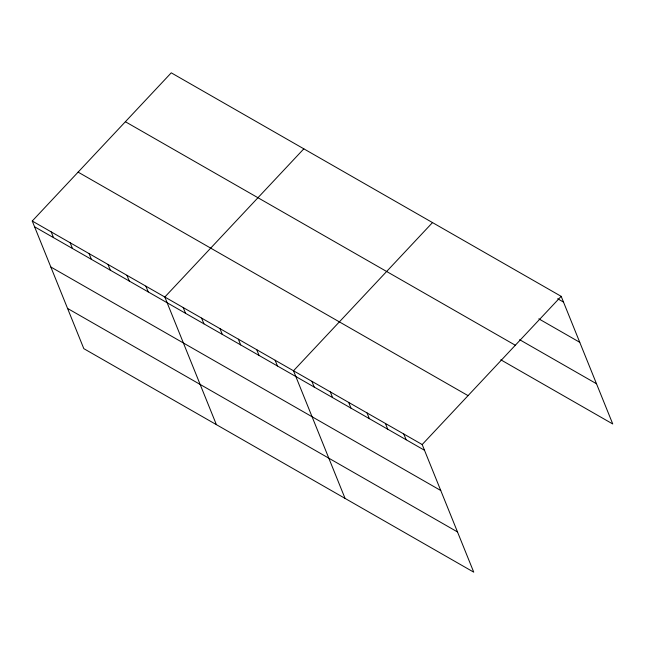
<?xml version="1.0" encoding="UTF-8"?>
<svg xmlns="http://www.w3.org/2000/svg" width="645" height="645" viewBox="0 0 645 645"><rect width="100%" height="100%" fill="white"/><g stroke="black" fill="none" stroke-linecap="round" stroke-linejoin="round"><path stroke-width="0.97" d="M32.25 221.025L422.185 444.542L473.753 572.171L83.818 348.655L32.25 221.025L171.248 72.829L561.182 296.345L612.75 423.975L500.786 359.789M303.827 148.826L164.83 297.022L216.389 424.652M432.505 222.581L293.507 370.778L345.067 498.408M422.185 444.542L561.182 296.345M557.659 298.732L563.504 302.086M538.817 318.84L579.758 342.31M519.628 339.689L596.496 383.751M125.38 121.736L515.315 345.244M78.118 172.126L468.052 395.635M34.572 226.774L424.507 450.283M50.826 266.998L440.753 490.506M67.564 308.439L457.499 531.948M403.802 434.004L406.124 439.745M385.42 423.467L387.742 429.207M367.037 412.929L369.359 418.678M348.655 402.391L350.977 408.14M330.272 391.854L332.594 397.602M311.89 381.316L314.212 387.065M275.125 360.241L277.447 365.989M256.742 349.703L259.064 355.451M238.36 339.173L240.682 344.914M219.977 328.636L222.299 334.376M201.595 318.098L203.917 323.838M183.212 307.56L185.534 313.309M145.891 286.162L148.213 291.911M126.952 275.31L129.266 281.059M108.005 264.45L110.327 270.199M89.066 253.598L91.388 259.346M70.128 242.738L72.45 248.486M51.189 231.886L53.511 237.634"/></g></svg>
